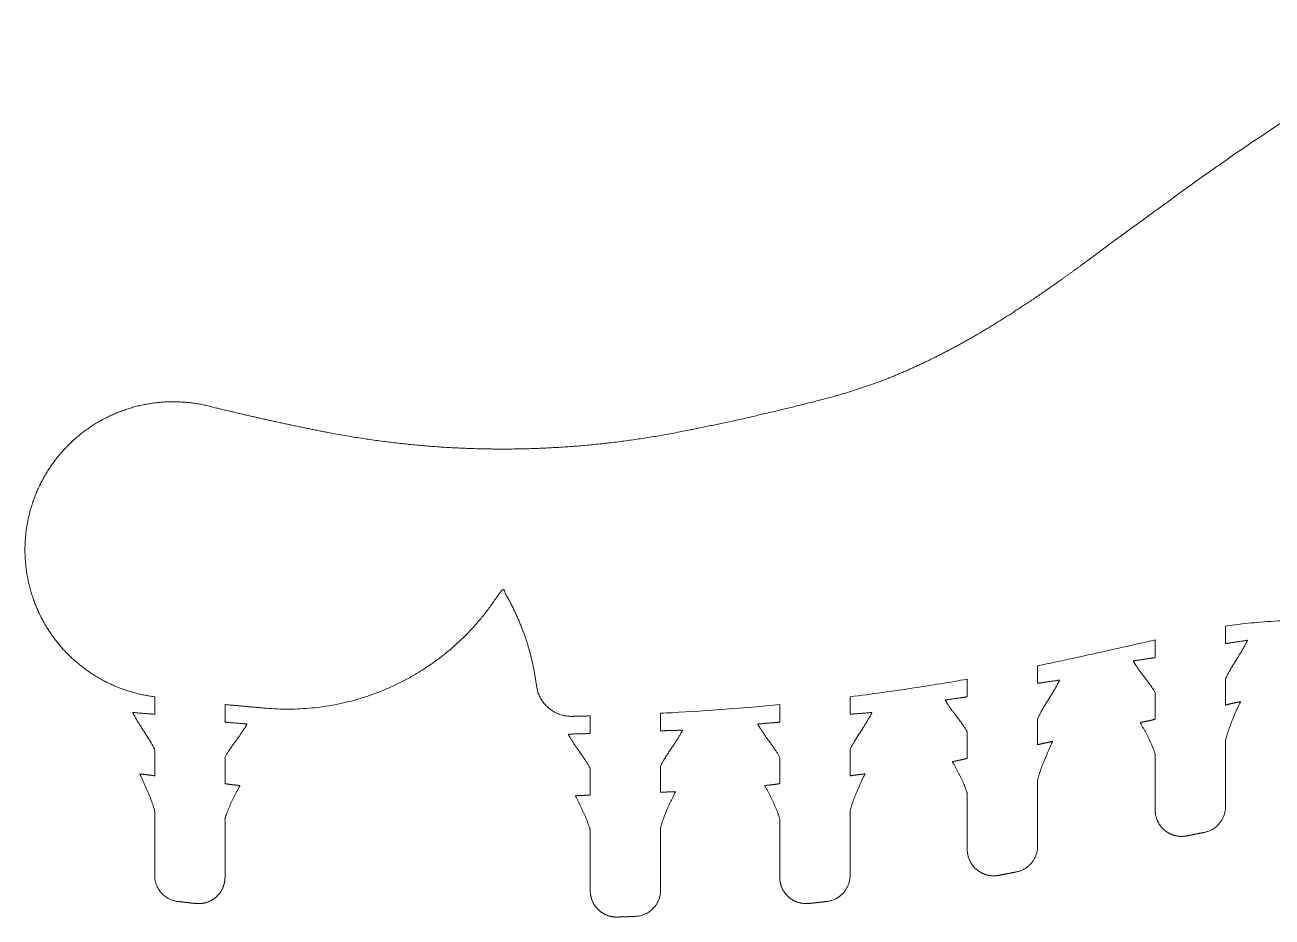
# Model space of a CAD drawing. Header units: millimetres. Extents: x 5 to 930, y 4 to 123.
# Drawn here: x 5.1 to 147, y 20.7 to 122.2 of the extents above; entities that cross this region are included whole.
import ezdxf

# ---------------------------------------------------------------- set-up
doc = ezdxf.new("R2010")
doc.units = ezdxf.units.MM
doc.header["$MEASUREMENT"] = 0
doc.layers.add('Corte exterior', color=3, linetype='Continuous', lineweight=0, true_color=0x00ff00)

msp = doc.modelspace()

# ---------------------------------------------------------------- linework, layer by layer
at = {"layer": 'Corte exterior'}
msp.add_rational_spline([(125.37, 94.97), (175.21, 132.21), (221.17, 95.31)], [1, 2.70042020428, 1], degree=2, dxfattribs=at)
for points, weights, knots in [([(19.88, 45.8), (15.21, 46.38), (11.15, 48.77), (8.37, 52.56), (5.6, 56.36), (4.55, 60.95), (5.41, 65.58), (6.27, 70.21), (8.89, 74.11), (12.84, 76.66), (16.8, 79.21), (21.44, 79.99), (26.01, 78.86), (30.34, 77.79), (34.68, 76.82), (39.05, 75.96), (52.55, 73.3), (66.3, 73.3), (79.79, 75.96), (85.4, 77.06), (90.97, 78.34), (96.5, 79.79), (98.36, 80.28), (100.2, 80.86), (102, 81.52), (103.81, 82.19), (105.59, 82.95), (107.34, 83.78), (109.3, 84.71), (111.21, 85.72), (113.08, 86.8), (115.04, 87.93), (116.96, 89.14), (118.85, 90.39), (121.07, 91.86), (123.24, 93.39), (125.37, 94.97)], [1, 0.945415134665, 0.945415134665, 1, 0.945415134665, 0.945415134665, 1, 0.945415134665, 0.945415134665, 1, 0.945415134665, 0.945415134665, 1, 0.999808041053, 0.999808041053, 1, 0.987426161911, 0.987426161911, 1, 0.999684001457, 0.999684001457, 1, 1, 1, 1, 1, 1, 1, 1, 1, 1, 1, 1, 1, 1, 1, 1], [-97384.310365, -97384.310365, -97384.310365, -97384.310365, -97370.580921, -97370.580921, -97370.580921, -97356.851476, -97356.851476, -97356.851476, -97343.122032, -97343.122032, -97343.122032, -97329.392588, -97329.392588, -97329.392588, -97316.029415, -97316.029415, -97316.029415, -97275.01752, -97275.01752, -97275.01752, -97257.871838, -97257.871838, -97257.871838, -97252.096696, -97252.096696, -97252.096696, -97246.296586, -97246.296586, -97246.296586, -97239.802811, -97239.802811, -97239.802811, -97233.009475, -97233.009475, -97233.009475, -97225.031291, -97225.031291, -97225.031291, -97225.031291]), ([(69.42, 43.62), (68.73, 43.6), (68.04, 43.58), (67.35, 43.57), (65.21, 43.53), (63.59, 44.93), (63.31, 47.05), (62.8, 50.98), (61.48, 54.73), (59.42, 58.12), (53.68, 48.66), (43.83, 43.61), (32.79, 44.48), (31.15, 44.61), (29.51, 44.76), (27.88, 44.91)], [1, 1, 1, 1, 0.83025686091, 0.83025686091, 1, 0.985728678419, 0.985728678419, 1, 0.900873219067, 0.900873219067, 1, 1, 1, 1], [-97501.819289, -97501.819289, -97501.819289, -97501.819289, -97499.752103, -97499.752103, -97499.752103, -97493.914634, -97493.914634, -97493.914634, -97482.090552, -97482.090552, -97482.090552, -97450.585042, -97450.585042, -97450.585042, -97445.648542, -97445.648542, -97445.648542, -97445.648542]), ([(141.67, 53.84), (141.67, 53.17), (141.67, 52.5), (141.67, 51.84), (142.33, 51.97), (143.5, 52.1), (144.17, 52.23), (143.5, 50.77), (142.33, 49.3), (141.67, 47.84), (141.67, 46.84), (141.67, 45.84), (141.67, 44.84), (142.03, 44.97), (142.7, 45.1), (143.37, 45.23), (142.7, 43.77), (142.03, 42.31), (141.67, 40.84), (141.67, 38.33), (141.67, 35.82), (141.67, 33.31), (141.67, 31.81), (140.72, 30.66), (139.25, 30.37), (138.58, 30.24), (137.92, 30.1), (137.25, 29.97), (136.35, 29.8), (135.47, 30.02), (134.76, 30.6), (134.06, 31.18), (133.67, 32), (133.67, 32.92), (133.67, 35.03), (133.67, 37.15), (133.67, 39.26), (133.3, 40.47), (132.64, 41.67), (131.97, 42.87), (132.64, 43), (133.3, 43.13), (133.67, 43.26), (133.67, 44.26), (133.67, 45.26), (133.67, 46.26), (133, 47.46), (131.84, 48.67), (131.17, 49.87), (131.84, 50), (133, 50.13), (133.67, 50.26), (133.67, 50.93), (133.67, 51.59), (133.67, 52.26)], [1, 1, 1, 1, 1, 1, 1, 1, 1, 1, 1, 1, 1, 1, 1, 1, 1, 1, 1, 1, 1, 1, 0.848315483864, 0.848315483864, 1, 1, 1, 1, 0.936113435714, 0.936113435714, 1, 0.936113435714, 0.936113435714, 1, 1, 1, 1, 1, 1, 1, 1, 1, 1, 1, 1, 1, 1, 1, 1, 1, 1, 1, 1, 1, 1], [-97788.043413, -97788.043413, -97788.043413, -97788.043413, -97786.043413, -97786.043413, -97786.043413, -97784.004915, -97784.004915, -97784.004915, -97779.176879, -97779.176879, -97779.176879, -97776.176879, -97776.176879, -97776.176879, -97774.13838, -97774.13838, -97774.13838, -97769.310344, -97769.310344, -97769.310344, -97761.77741, -97761.77741, -97761.77741, -97757.648992, -97757.648992, -97757.648992, -97755.612421, -97755.612421, -97755.612421, -97752.964241, -97752.964241, -97752.964241, -97750.316061, -97750.316061, -97750.316061, -97743.966419, -97743.966419, -97743.966419, -97739.843189, -97739.843189, -97739.843189, -97737.80469, -97737.80469, -97737.80469, -97734.80469, -97734.80469, -97734.80469, -97730.68146, -97730.68146, -97730.68146, -97728.642962, -97728.642962, -97728.642962, -97726.642962, -97726.642962, -97726.642962, -97726.642962]), ([(120.3, 49.32), (120.3, 48.66), (120.3, 47.99), (120.3, 47.32), (120.97, 47.45), (122.13, 47.58), (122.8, 47.7), (122.13, 46.24), (120.97, 44.78), (120.3, 43.32), (120.3, 42.32), (120.3, 41.32), (120.3, 40.33), (120.67, 40.45), (121.33, 40.58), (122, 40.71), (121.33, 39.25), (120.67, 37.79), (120.3, 36.33), (120.3, 33.82), (120.3, 31.32), (120.3, 28.81), (120.3, 27.31), (119.34, 26.15), (117.86, 25.87), (117.2, 25.74), (116.53, 25.61), (115.87, 25.48), (114.97, 25.31), (114.09, 25.54), (113.39, 26.12), (112.69, 26.7), (112.3, 27.52), (112.3, 28.43), (112.3, 30.56), (112.3, 32.68), (112.3, 34.8), (111.94, 36.01), (111.27, 37.22), (110.6, 38.42), (111.27, 38.55), (111.94, 38.68), (112.3, 38.8), (112.3, 39.8), (112.3, 40.8), (112.3, 41.8), (111.64, 43.01), (110.47, 44.21), (109.8, 45.42), (110.47, 45.55), (111.64, 45.67), (112.3, 45.8), (112.3, 46.47), (112.3, 47.13), (112.3, 47.8)], [1, 1, 1, 1, 1, 1, 1, 1, 1, 1, 1, 1, 1, 1, 1, 1, 1, 1, 1, 1, 1, 1, 0.846941360689, 0.846941360689, 1, 1, 1, 1, 0.936573897449, 0.936573897449, 1, 0.936573897449, 0.936573897449, 1, 1, 1, 1, 1, 1, 1, 1, 1, 1, 1, 1, 1, 1, 1, 1, 1, 1, 1, 1, 1, 1], [-97712.951025, -97712.951025, -97712.951025, -97712.951025, -97710.951025, -97710.951025, -97710.951025, -97708.915084, -97708.915084, -97708.915084, -97704.099282, -97704.099282, -97704.099282, -97701.099282, -97701.099282, -97701.099282, -97699.06334, -97699.06334, -97699.06334, -97694.247538, -97694.247538, -97694.247538, -97686.730939, -97686.730939, -97686.730939, -97682.583084, -97682.583084, -97682.583084, -97680.549068, -97680.549068, -97680.549068, -97677.910606, -97677.910606, -97677.910606, -97675.272145, -97675.272145, -97675.272145, -97668.898493, -97668.898493, -97668.898493, -97664.763501, -97664.763501, -97664.763501, -97662.72756, -97662.72756, -97662.72756, -97659.72756, -97659.72756, -97659.72756, -97655.592568, -97655.592568, -97655.592568, -97653.556627, -97653.556627, -97653.556627, -97651.556627, -97651.556627, -97651.556627, -97651.556627]), ([(27.88, 44.91), (27.88, 44.91), (27.88, 44.91), (27.88, 44.91), (27.88, 44.25), (27.88, 43.58), (27.88, 42.91), (28.54, 42.84), (29.71, 42.77), (30.38, 42.69), (29.71, 41.43), (28.54, 40.17), (27.88, 38.91), (27.88, 37.92), (27.88, 36.92), (27.88, 35.92), (28.24, 35.84), (28.91, 35.77), (29.58, 35.7), (28.91, 34.44), (28.24, 33.18), (27.88, 31.92), (27.88, 29.7), (27.88, 27.49), (27.88, 25.27), (27.88, 24.4), (27.52, 23.61), (26.88, 23.03), (26.23, 22.46), (25.41, 22.19), (24.55, 22.29), (23.88, 22.36), (23.22, 22.43), (22.55, 22.51), (20.95, 22.68), (19.88, 23.88), (19.88, 25.49), (19.88, 27.93), (19.88, 30.36), (19.88, 32.8), (19.51, 34.21), (18.85, 35.61), (18.18, 37.02), (18.85, 36.95), (19.51, 36.87), (19.88, 36.8), (19.88, 37.8), (19.88, 38.8), (19.88, 39.8), (19.21, 41.2), (18.05, 42.61), (17.38, 44.02), (18.05, 43.94), (19.21, 43.87), (19.88, 43.8), (19.88, 44.46), (19.88, 45.13), (19.88, 45.8)], [1, 1, 1, 1, 1, 1, 1, 1, 1, 1, 1, 1, 1, 1, 1, 1, 1, 1, 1, 1, 1, 1, 1, 1, 1, 0.942010796976, 0.942010796976, 1, 0.942010796976, 0.942010796976, 1, 1, 1, 1, 0.829920784689, 0.829920784689, 1, 1, 1, 1, 1, 1, 1, 1, 1, 1, 1, 1, 1, 1, 1, 1, 1, 1, 1, 1, 1, 1], [-97445.648542, -97445.648542, -97445.648542, -97445.648542, -97445.648537, -97445.648537, -97445.648537, -97443.648537, -97443.648537, -97443.648537, -97441.636394, -97441.636394, -97441.636394, -97437.36054, -97437.36054, -97437.36054, -97434.360539, -97434.360539, -97434.360539, -97432.348396, -97432.348396, -97432.348396, -97428.072542, -97428.072542, -97428.072542, -97421.422897, -97421.422897, -97421.422897, -97418.901827, -97418.901827, -97418.901827, -97416.380757, -97416.380757, -97416.380757, -97414.370516, -97414.370516, -97414.370516, -97409.987878, -97409.987878, -97409.987878, -97402.675853, -97402.675853, -97402.675853, -97398.005252, -97398.005252, -97398.005252, -97395.993109, -97395.993109, -97395.993109, -97392.993109, -97392.993109, -97392.993109, -97388.322508, -97388.322508, -97388.322508, -97386.310365, -97386.310365, -97386.310365, -97384.310365, -97384.310365, -97384.310365, -97384.310365]), ([(98.97, 45.8), (98.97, 45.13), (98.97, 44.46), (98.97, 43.8), (99.63, 43.87), (100.8, 43.94), (101.46, 44.02), (100.8, 42.61), (99.63, 41.2), (98.97, 39.8), (98.97, 38.8), (98.97, 37.8), (98.97, 36.8), (99.33, 36.87), (100, 36.95), (100.66, 37.02), (100, 35.61), (99.33, 34.21), (98.97, 32.8), (98.97, 30.36), (98.97, 27.93), (98.97, 25.49), (98.97, 23.88), (97.89, 22.68), (96.29, 22.51), (95.63, 22.43), (94.96, 22.36), (94.3, 22.29), (93.44, 22.19), (92.61, 22.46), (91.97, 23.03), (91.32, 23.61), (90.97, 24.4), (90.97, 25.27), (90.97, 27.49), (90.97, 29.7), (90.97, 31.92), (90.6, 33.18), (89.93, 34.44), (89.27, 35.7), (89.93, 35.77), (90.6, 35.84), (90.97, 35.92), (90.97, 36.92), (90.97, 37.92), (90.97, 38.91), (90.3, 40.17), (89.13, 41.43), (88.47, 42.69), (89.13, 42.77), (90.3, 42.84), (90.97, 42.91), (90.97, 43.58), (90.97, 44.25), (90.97, 44.91)], [1, 1, 1, 1, 1, 1, 1, 1, 1, 1, 1, 1, 1, 1, 1, 1, 1, 1, 1, 1, 1, 1, 0.829920784686, 0.829920784686, 1, 1, 1, 1, 0.942010796975, 0.942010796975, 1, 0.942010796975, 0.942010796975, 1, 1, 1, 1, 1, 1, 1, 1, 1, 1, 1, 1, 1, 1, 1, 1, 1, 1, 1, 1, 1, 1], [-97638.062303, -97638.062303, -97638.062303, -97638.062303, -97636.062303, -97636.062303, -97636.062303, -97634.05016, -97634.05016, -97634.05016, -97629.379559, -97629.379559, -97629.379559, -97626.379559, -97626.379559, -97626.379559, -97624.367416, -97624.367416, -97624.367416, -97619.696816, -97619.696816, -97619.696816, -97612.384791, -97612.384791, -97612.384791, -97608.002153, -97608.002153, -97608.002153, -97605.991913, -97605.991913, -97605.991913, -97603.470843, -97603.470843, -97603.470843, -97600.949773, -97600.949773, -97600.949773, -97594.300129, -97594.300129, -97594.300129, -97590.024275, -97590.024275, -97590.024275, -97588.012132, -97588.012132, -97588.012132, -97585.012132, -97585.012132, -97585.012132, -97580.736278, -97580.736278, -97580.736278, -97578.724135, -97578.724135, -97578.724135, -97576.724135, -97576.724135, -97576.724135, -97576.724135]), ([(77.42, 43.92), (77.42, 43.26), (77.42, 42.59), (77.42, 41.92), (78.08, 41.95), (79.25, 41.97), (79.92, 42), (79.25, 40.64), (78.08, 39.28), (77.42, 37.92), (77.42, 36.92), (77.42, 35.92), (77.42, 34.93), (77.78, 34.95), (78.45, 34.98), (79.12, 35), (78.45, 33.64), (77.78, 32.28), (77.42, 30.93), (77.42, 28.56), (77.42, 26.19), (77.42, 23.82), (77.42, 22.11), (76.24, 20.88), (74.53, 20.82), (73.87, 20.79), (73.2, 20.77), (72.53, 20.74), (71.71, 20.71), (70.94, 21.01), (70.34, 21.58), (69.74, 22.15), (69.42, 22.91), (69.42, 23.74), (69.42, 26.03), (69.42, 28.33), (69.42, 30.62), (69.05, 31.93), (68.39, 33.24), (67.72, 34.54), (68.39, 34.57), (69.05, 34.59), (69.42, 34.62), (69.42, 35.62), (69.42, 36.62), (69.42, 37.62), (68.75, 38.93), (67.59, 40.23), (66.92, 41.54), (67.59, 41.57), (68.75, 41.59), (69.42, 41.62), (69.42, 42.28), (69.42, 42.95), (69.42, 43.62)], [1, 1, 1, 1, 1, 1, 1, 1, 1, 1, 1, 1, 1, 1, 1, 1, 1, 1, 1, 1, 1, 1, 0.813641324278, 0.813641324278, 1, 1, 1, 1, 0.946792456525, 0.946792456525, 1, 0.946792456525, 0.946792456525, 1, 1, 1, 1, 1, 1, 1, 1, 1, 1, 1, 1, 1, 1, 1, 1, 1, 1, 1, 1, 1, 1], [-97563.132258, -97563.132258, -97563.132258, -97563.132258, -97561.132258, -97561.132258, -97561.132258, -97559.130802, -97559.130802, -97559.130802, -97554.590277, -97554.590277, -97554.590277, -97551.590277, -97551.590277, -97551.590277, -97549.588822, -97549.588822, -97549.588822, -97545.048297, -97545.048297, -97545.048297, -97537.936914, -97537.936914, -97537.936914, -97533.338945, -97533.338945, -97533.338945, -97531.339382, -97531.339382, -97531.339382, -97528.925978, -97528.925978, -97528.925978, -97526.512573, -97526.512573, -97526.512573, -97519.630214, -97519.630214, -97519.630214, -97515.226206, -97515.226206, -97515.226206, -97513.224751, -97513.224751, -97513.224751, -97510.22475, -97510.22475, -97510.22475, -97505.820742, -97505.820742, -97505.820742, -97503.819287, -97503.819287, -97503.819287, -97501.819289, -97501.819289, -97501.819289, -97501.819289])]:
    msp.add_rational_spline(points, weights, degree=3, knots=knots, dxfattribs=at)
for points, knots in [([(154.98, 54.71), (154.35, 54.7), (152.42, 54.65), (149.43, 54.54), (146.12, 54.34), (143.61, 54.1), (142.16, 53.91), (141.67, 53.84)], [-97801.399461, -97801.399461, -97801.399461, -97801.399461, -97799.494785, -97795.610184, -97792.424373, -97789.539067, -97788.043413, -97788.043413, -97788.043413, -97788.043413]), ([(133.67, 52.26), (133.05, 52.12), (130.82, 51.62), (127.38, 50.84), (124.2, 50.14), (121.98, 49.67), (120.97, 49.46), (120.3, 49.32)], [-97726.642962, -97726.642962, -97726.642962, -97726.642962, -97724.75076, -97719.770943, -97716.060356, -97714.988469, -97712.951025, -97712.951025, -97712.951025, -97712.951025]), ([(112.3, 47.8), (110.29, 47.44), (105.85, 46.72), (101.39, 46.1), (98.97, 45.8)], [-97651.556627, -97651.556627, -97651.556627, -97651.556627, -97645.407636, -97638.062303, -97638.062303, -97638.062303, -97638.062303]), ([(90.97, 44.91), (86.89, 44.52), (82.38, 44.18), (77.85, 43.94), (77.42, 43.92)], [-97576.724135, -97576.724135, -97576.724135, -97576.724135, -97564.439688, -97563.132258, -97563.132258, -97563.132258, -97563.132258])]:
    msp.add_open_spline(points, degree=3, knots=knots, dxfattribs=at)

doc.saveas('drawing.dxf')
